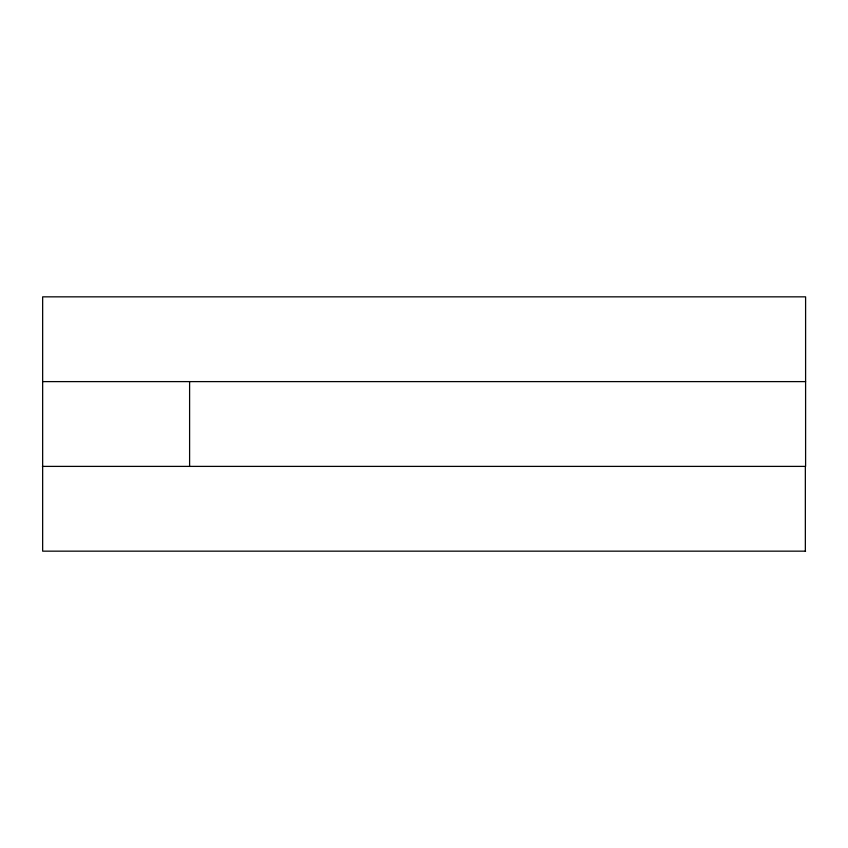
<?xml version="1.0" encoding="UTF-8"?>
<svg xmlns="http://www.w3.org/2000/svg" width="848" height="848" viewBox="0 0 848 848"><rect width="100%" height="100%" fill="white"/><g stroke="black" fill="none" stroke-linecap="round" stroke-linejoin="round"><path stroke-width="1.27" d="M42.654 381.611L805.6 381.611M42.4 466.389L805.6 466.389L805.6 296.842L42.654 296.842L42.654 551.158L805.6 551.158M805.346 466.389L805.346 551.158M189.602 381.611L189.602 466.389"/></g></svg>
